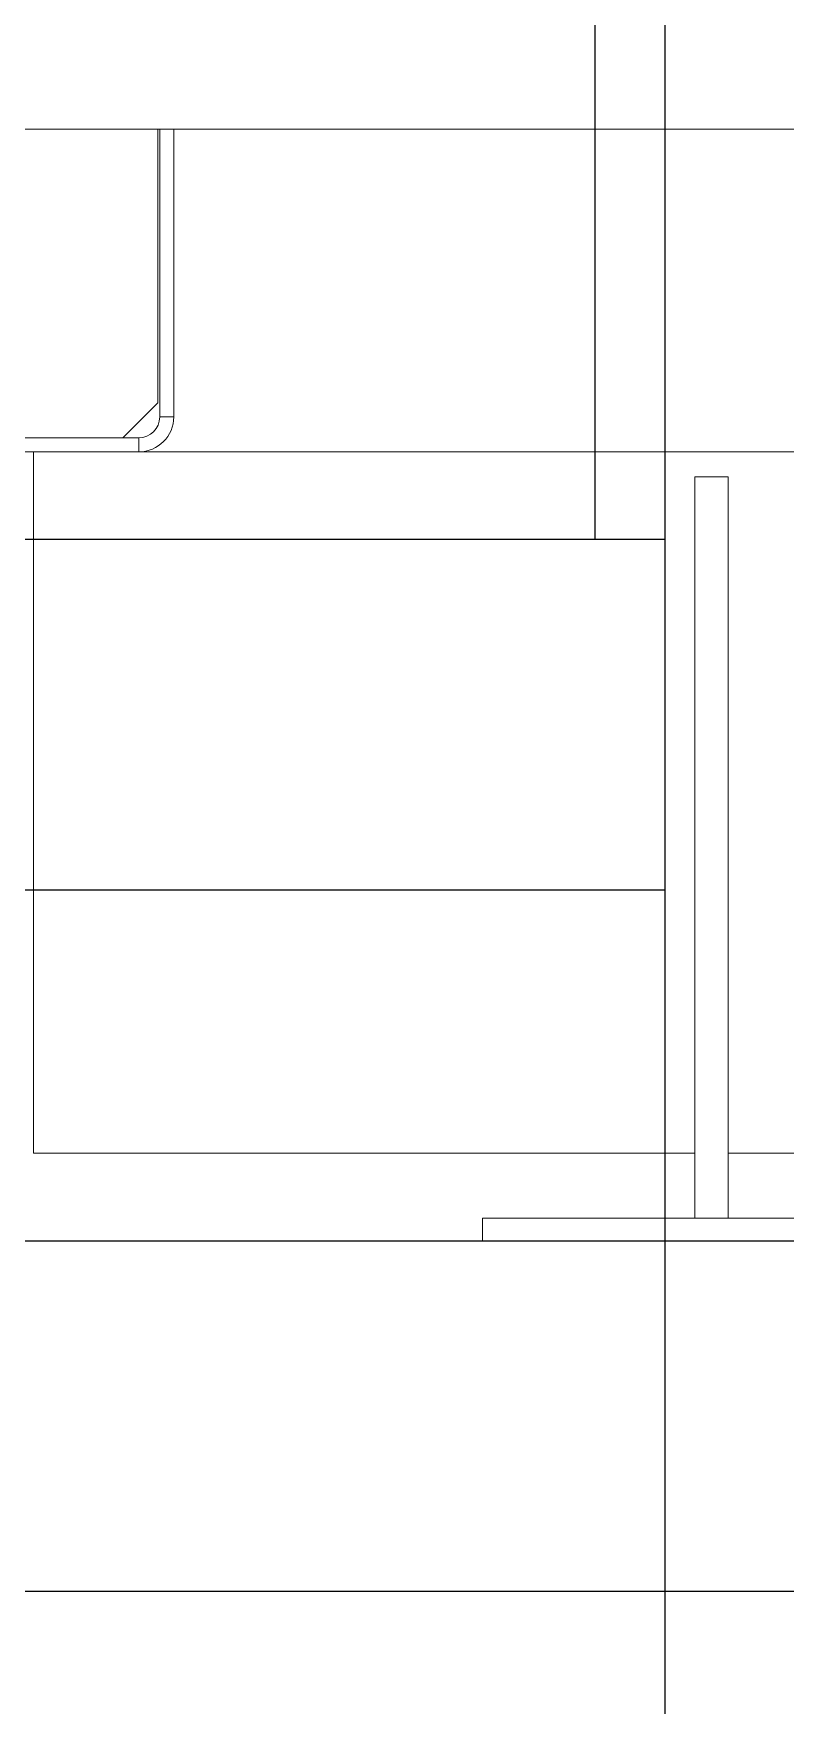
# Model space of a CAD drawing. Extents: x -76427 to 292734, y -42117 to 131250.
# Drawn here: x 8340 to 8554.4, y -39087.1 to -38610.3 of the extents above; entities that cross this region are included whole.
import ezdxf
from ezdxf.xclip import XClip

# ---------------------------------------------------------------- set-up
doc = ezdxf.new("R2010")
doc.units = 0
doc.header["$LTSCALE"] = 10
doc.header["$XCLIPFRAME"] = 2
doc.linetypes.add('TPH12-SEC-@E$0$CENTERK5', pattern=[6.916, 6.667, -0.083, 0.083, -0.083])
for name, color, linetype in [('TPH12-SEC-@E$0$H-SIN', 252, 'TPH12-SEC-@E$0$CENTERK5'), ('TPH12-SEC-@E$0$KABE1', 252, 'Continuous'), ('TPH12-SEC-@E$0$KABE3', 252, 'Continuous'), ('TPH12-SEC-@E$0$SIAGE1', 252, 'Continuous'), ('XFM7P10PV$0$AP5B-SM-08-FNN-300-A(B)-LB1$0$0-支架', 252, 'Continuous'), ('XFM7P10PV-200K$0$AP5B-SM-08-FNN-300-A(B)-LB1$0$0-支架', 7, 'Continuous')]:
    doc.layers.add(name, color=color, linetype=linetype)
for name, color, linetype, lineweight in [('XFM7P10PV$0$AP5B-SM-08-FNN-300-A(B)-LB1$0$M-EQPM', 252, 'Continuous', 5), ('XFM7P10PV$0$PV-EQ(50K)', 252, 'Continuous', 9), ('XFM7P10PV-200K$0$PV-EQ(50K)', 22, 'Continuous', 9)]:
    doc.layers.add(name, color=color, linetype=linetype, lineweight=lineweight)
doc.layers.add('XFM7P10PV-200K$0$AP5B-SM-08-FNN-300-A(B)-LB1$0$M-EQPM', color=7, linetype='Continuous', lineweight=5, true_color=0xcc3316)

# ---------------------------------------------------------------- blocks, each defined once
blk = doc.blocks.new('TPH12-SEC-@E')
at = {"layer": 'TPH12-SEC-@E$0$H-SIN'}
blk.add_line((298929.59, 383500), (18729.59, 383500), dxfattribs=at)
at = {"layer": 'TPH12-SEC-@E$0$KABE1'}
blk.add_line((37720, 383800), (37720, 381800), dxfattribs=at)
at = {"layer": 'TPH12-SEC-@E$0$KABE3'}
for p, q in [((37720, 385080), (37720, 383800)), ((37720, 383700), (28850, 383700))]:
    blk.add_line(p, q, dxfattribs=at)
at = {"layer": 'TPH12-SEC-@E$0$SIAGE1'}
for p, q in [((37700, 385100), (37700, 383800)), ((37720, 383800), (28850, 383800))]:
    blk.add_line(p, q, dxfattribs=at)
blk = doc.blocks.new('XFM7P10PV-200K$0$A$C19c91066')
for p, q in [((741.45, 92), (1383.38, 92)), ((846.95, 92), (846.95, 14)), ((847.45, 10), (847.45, 92)), ((851.45, 10), (851.45, 92)), ((846.95, 14), (836.95, 4)), ((847.45, 10), (851.45, 10)), ((591.45, 4), (841.45, 4)), ((591.45, 0), (841.45, 0)), ((841.45, 4), (841.45, 0))]:
    blk.add_line(p, q)
for radius in [6, 10]:
    blk.add_arc((841.45, 10), radius, 270, 0)
blk = doc.blocks.new('XFM7P10PV-200K$0$AP5B-SM-08-FNN-300-A(B)-LB1$0$兆山辰_PV製程真空主機_防震基座_PX_側檔不同 - 1810x2010x200mm-1461121-LB1-PX-X')
at = {"layer": 'XFM7P10PV-200K$0$AP5B-SM-08-FNN-300-A(B)-LB1$0$M-EQPM'}
for p, q in [((-4754.485, 15772.5), (-4679.285, 15772.5)), ((-4754.485, 15752.5), (-4754.485, 15772.5)), ((-4735.628, 15750.649), (-4735.628, 15771.793)), ((-4735.628, 15771.793), (-4734.679, 15771.793)), ((-4734.679, 15771.793), (-4734.679, 15750.649)), ((-4735.628, 15752.5), (-4754.485, 15752.5)), ((-4726.679, 15752.5), (-4734.679, 15752.5)), ((-4719.679, 15750.649), (-4741.679, 15750.649)), ((-4741.679, 15750.649), (-4741.679, 15750)), ((-4735.628, 15750.649), (-4734.679, 15750.649)), ((-4741.679, 15750), (-4719.679, 15750))]:
    blk.add_line(p, q, dxfattribs=at)
blk = doc.blocks.new('XFM7P10PV-200K')
at = {"layer": 'XFM7P10PV-200K$0$AP5B-SM-08-FNN-300-A(B)-LB1$0$0-支架'}
blk.add_lwpolyline([(7113.69, -38954.63), (9371.92, -38954.63), (9371.92, -39054.63), (7113.69, -39054.63)], close=True, dxfattribs=at)
at = {"layer": 'XFM7P10PV-200K$0$AP5B-SM-08-FNN-300-A(B)-LB1$0$M-EQPM', "xscale": 10, "yscale": 10, "zscale": 10}
blk.add_blockref('XFM7P10PV-200K$0$AP5B-SM-08-FNN-300-A(B)-LB1$0$兆山辰_PV製程真空主機_防震基座_PX_側檔不同 - 1810x2010x200mm-1461121-LB1-PX-X', (55884.85, -196454.63), dxfattribs=at)
at = {"layer": 'XFM7P10PV-200K$0$PV-EQ(50K)'}
blk.add_blockref('XFM7P10PV-200K$0$A$C19c91066', (7528.55, -38729.63), dxfattribs=at)
blk = doc.blocks.new('XFM7P10PV$0$A$C19c91066')
for p, q in [((741.45, 92), (1383.38, 92)), ((846.95, 92), (846.95, 14)), ((847.45, 10), (847.45, 92)), ((851.45, 10), (851.45, 92)), ((846.95, 14), (836.95, 4)), ((847.45, 10), (851.45, 10)), ((591.45, 4), (841.45, 4)), ((591.45, 0), (841.45, 0)), ((841.45, 4), (841.45, 0))]:
    blk.add_line(p, q)
for radius in [6, 10]:
    blk.add_arc((841.45, 10), radius, 270, 0)
blk = doc.blocks.new('XFM7P10PV$0$AP5B-SM-08-FNN-300-A(B)-LB1$0$兆山辰_PV製程真空主機_防震基座_PX_側檔不同 - 1810x2010x200mm-1461121-LB1-PX-X')
at = {"layer": 'XFM7P10PV$0$AP5B-SM-08-FNN-300-A(B)-LB1$0$M-EQPM'}
for p, q in [((-4754.485, 15772.5), (-4679.285, 15772.5)), ((-4754.485, 15752.5), (-4754.485, 15772.5)), ((-4735.628, 15750.649), (-4735.628, 15771.793)), ((-4735.628, 15771.793), (-4734.679, 15771.793)), ((-4734.679, 15771.793), (-4734.679, 15750.649)), ((-4735.628, 15752.5), (-4754.485, 15752.5)), ((-4726.679, 15752.5), (-4734.679, 15752.5)), ((-4719.679, 15750.649), (-4741.679, 15750.649)), ((-4741.679, 15750.649), (-4741.679, 15750)), ((-4735.628, 15750.649), (-4734.679, 15750.649)), ((-4741.679, 15750), (-4719.679, 15750))]:
    blk.add_line(p, q, dxfattribs=at)
blk = doc.blocks.new('XFM7P10PV')
at = {"layer": 'XFM7P10PV$0$AP5B-SM-08-FNN-300-A(B)-LB1$0$0-支架'}
blk.add_lwpolyline([(7113.69, -38954.63), (9371.92, -38954.63), (9371.92, -39054.63), (7113.69, -39054.63)], close=True, dxfattribs=at)
at = {"layer": 'XFM7P10PV$0$AP5B-SM-08-FNN-300-A(B)-LB1$0$M-EQPM', "xscale": 10, "yscale": 10, "zscale": 10}
blk.add_blockref('XFM7P10PV$0$AP5B-SM-08-FNN-300-A(B)-LB1$0$兆山辰_PV製程真空主機_防震基座_PX_側檔不同 - 1810x2010x200mm-1461121-LB1-PX-X', (55884.85, -196454.63), dxfattribs=at)
at = {"layer": 'XFM7P10PV$0$PV-EQ(50K)'}
blk.add_blockref('XFM7P10PV$0$A$C19c91066', (7528.55, -38729.63), dxfattribs=at)

msp = doc.modelspace()

# ---------------------------------------------------------------- block references
for name in ['XFM7P10PV', 'XFM7P10PV-200K']:
    msp.add_blockref(name, (0, 0))
ref = msp.add_blockref('TPH12-SEC-@E', (-29200, -422554.63))
XClip(ref).set_block_clipping_path([(33964.7926547826, 380750.0000000001), (50300, 392150)])

doc.saveas('drawing.dxf')
